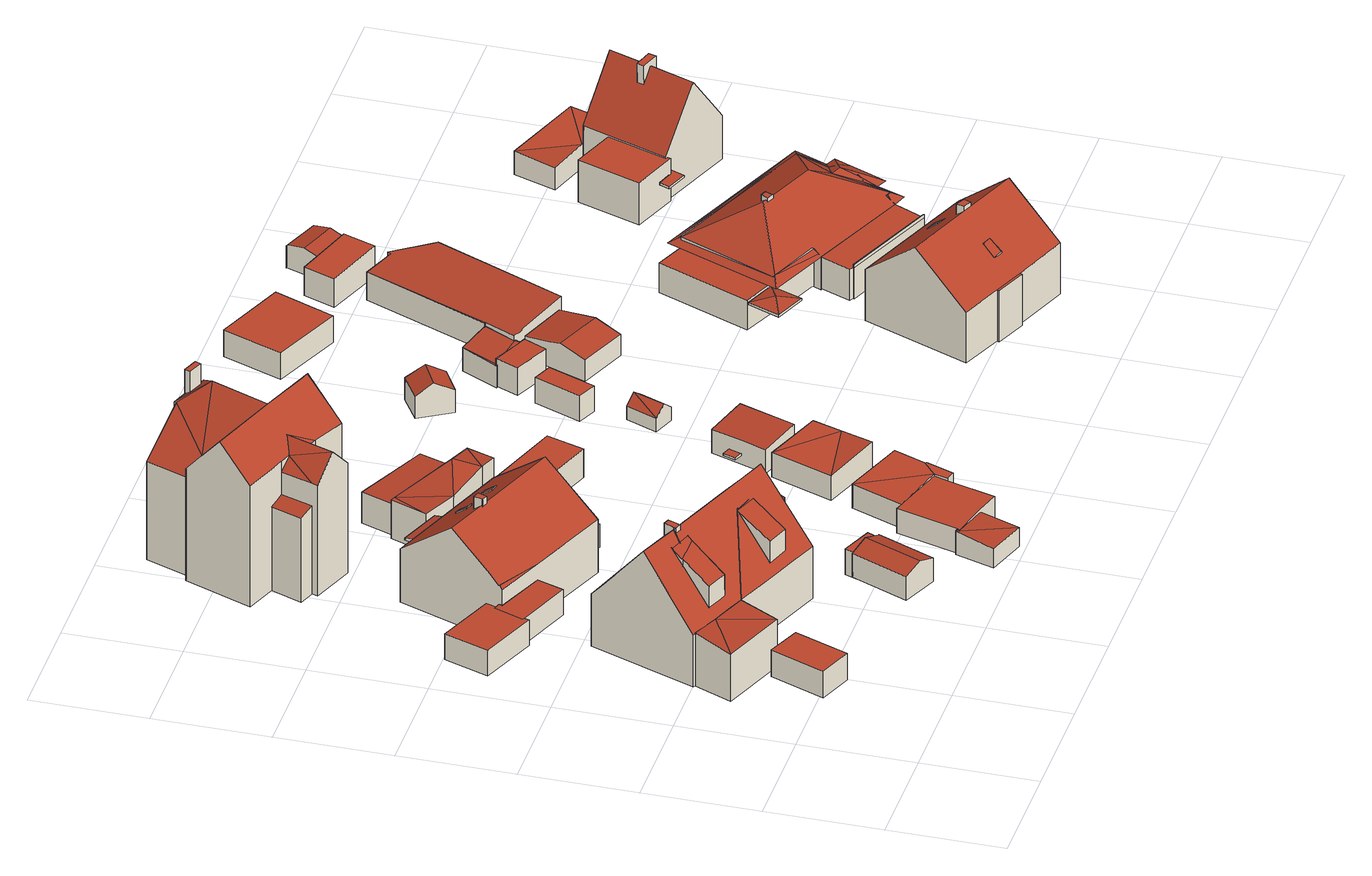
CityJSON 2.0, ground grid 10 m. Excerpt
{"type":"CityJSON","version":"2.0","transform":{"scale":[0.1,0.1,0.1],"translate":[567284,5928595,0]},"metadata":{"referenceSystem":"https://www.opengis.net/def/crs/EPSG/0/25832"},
"CityObjects":{
"building1":{"type":"Building","attributes":{"Grundfläche 2D":"15.923054","Grundhöhe NN":"1.083"},"geometry":[{"type":"Solid","lod":"3","boundaries":[[[[0,1,2,3]],[[4,5,3,2]],[[5,6,0,3]],[[6,7,1,0]],[[7,4,2,1]],[[7,6,5,4]]]],"semantics":{"surfaces":[{"type":"RoofSurface"},{"type":"WallSurface"},{"type":"GroundSurface"}],"values":[[0,1,1,1,1,2]]}}]},
"building2":{"type":"Building","attributes":{"Grundfläche 2D":"35.368967","Grundhöhe NN":"2.360"},"geometry":[{"type":"Solid","lod":"3","boundaries":[[[[8,9,10,11,12,13,14,15]],[[15,14,16,17,18,19,20,9,8]],[[10,9,21,22]],[[11,10,22,23]],[[12,11,23,24]],[[13,12,24,25]],[[14,13,25,26]],[[18,17,27,28]],[[29,20,19,18,28,30]],[[9,20,29,21]],[[14,26,31,16]],[[17,16,31,27]],[[21,29,30,28,27,31,26,25,24,23,22]]]],"semantics":{"surfaces":[{"type":"RoofSurface"},{"type":"WallSurface"},{"type":"GroundSurface"}],"values":[[0,0,1,1,1,1,1,1,1,1,1,1,2]]}}]},
"building3":{"type":"Building","attributes":{"Grundfläche 2D":"179.079858","Grundhöhe NN":"1.083"},"children":["building3-1","building3-2","building3-3","building3-4","building3-5","building3-6"],"geometry":[{"type":"Solid","lod":"3","boundaries":[[[[32,33,34]],[[35,36,33,32]],[[37,38,39,38,40]],[[41,35,32,34,33,42,43,44,45,46,47,48,37,49,50,51,52,53,54,55],[40,38,39,38,37],[56,57,56,58]],[[35,41,55]],[[36,35,55]],[[55,54,53,52,59,60]],[[33,36,60,43,42]],[[60,36,55]],[[47,61,37]],[[62,47,46,63]],[[62,61,47]],[[45,63,46]],[[63,45,64,65,62]],[[61,62,65,66]],[[37,61,66,67]],[[44,68,64,45]],[[51,50,49,37,48,47,46,47,37,67,69]],[[59,52,51,69,70]],[[60,59,70,71]],[[68,44,43,60,71]],[[64,68,71,70,69,67,66,65]]]],"semantics":{"surfaces":[{"type":"RoofSurface"},{"type":"WallSurface"},{"type":"GroundSurface"}],"values":[[0,0,0,0,0,0,0,0,0,0,0,0,1,1,1,1,1,1,1,1,1,2]]}}]},
"building3-1":{"type":"BuildingInstallation","parents":["building3"],"geometry":[{"type":"MultiSurface","lod":"3","boundaries":[[[72,73,74,75,76,77,78,41,79]],[[80,77,76,81,82,83]],[[77,80,84,78]],[[56,76,75,74,57]],[[56,58,76]],[[58,85,81,76]],[[85,34,86,84,80,83,82,81]]],"semantics":{"surfaces":[{"type":"RoofSurface"},{"type":"WallSurface"}],"values":[0,0,1,1,1,1,1]}}]},
"building3-2":{"type":"BuildingInstallation","parents":["building3"],"geometry":[{"type":"MultiSurface","lod":"3","boundaries":[[[87,88,89,90,91,92,93]],[[94,35,89,88]],[[35,55,90,89]],[[91,90,55,95]],[[95,96,92,91]],[[92,96,33,93]],[[93,33,32]],[[97,87,32]],[[87,93,32]],[[97,94,88,87]]],"semantics":{"surfaces":[{"type":"RoofSurface"},{"type":"WallSurface"}],"values":[0,1,1,1,1,1,1,1,1,1]}}]},
"building3-3":{"type":"BuildingInstallation","parents":["building3"],"geometry":[{"type":"MultiSurface","lod":"3","boundaries":[[[38,98,99,40]],[[98,38,100,101,102,39]],[[102,101,103]],[[104,100,38,40,38]],[[101,100,104,103]]],"semantics":{"surfaces":[{"type":"RoofSurface"},{"type":"WallSurface"}],"values":[0,0,1,1,1]}}]},
"building3-4":{"type":"BuildingInstallation","parents":["building3"],"geometry":[{"type":"MultiSurface","lod":"3","boundaries":[[[105,106,107,108,109,110]],[[111,108,107,106,112,108]],[[109,108,111,113]],[[114,105,110,109,113,115]],[[106,105,114,112]]],"semantics":{"surfaces":[{"type":"RoofSurface"},{"type":"WallSurface"}],"values":[0,1,1,1,1]}}]},
"building3-5":{"type":"BuildingInstallation","parents":["building3"],"geometry":[{"type":"MultiSurface","lod":"3","boundaries":[[[116,117,118,119]],[[120,118,117,121]],[[119,118,120,122]],[[123,116,119,122]],[[117,116,123,121]]],"semantics":{"surfaces":[{"type":"RoofSurface"},{"type":"WallSurface"}],"values":[0,1,1,1,1]}}]},
"building3-6":{"type":"BuildingInstallation","parents":["building3"],"geometry":[{"type":"MultiSurface","lod":"3","boundaries":[[[124,125,126,127]],[[126,125,128,129]],[[127,126,129,130]],[[124,127,130,131]],[[125,124,131,128]]],"semantics":{"surfaces":[{"type":"RoofSurface"},{"type":"WallSurface"}],"values":[0,1,1,1,1]}}]},
"building4":{"type":"Building","attributes":{"Grundfläche 2D":"125.904522","Grundhöhe NN":"1.306"},"children":["building4-1","building4-2","building4-3","building4-4"],"geometry":[{"type":"Solid","lod":"3","boundaries":[[[[132,133,134,135,136,137]],[[138,139,133,132,137,140,137,136,141,142]],[[143,138,142]],[[144,138,143]],[[134,133,139,145,146]],[[135,134,146,147]],[[148,149,144,143,142,141,136,135,147,150]],[[139,138,144,149,145]],[[148,150,147,146,145,149]]]],"semantics":{"surfaces":[{"type":"RoofSurface"},{"type":"WallSurface"},{"type":"GroundSurface"}],"values":[[0,0,0,0,1,1,1,1,2]]}}]},
"building4-1":{"type":"BuildingInstallation","parents":["building4"],"geometry":[{"type":"MultiSurface","lod":"3","boundaries":[[[151,152,153,154]],[[152,151,155,156]],[[154,153,157,158]],[[151,154,158,155]],[[153,152,156,157]]],"semantics":{"surfaces":[{"type":"RoofSurface"},{"type":"WallSurface"}],"values":[0,1,1,1,1]}}]},
"building4-2":{"type":"BuildingInstallation","parents":["building4"],"geometry":[{"type":"MultiSurface","lod":"3","boundaries":[[[159,160,161]],[[162,163,164,160,159]],[[161,160,165,166]],[[166,167,159,161]],[[167,168,162,159]],[[163,162,168,164]],[[164,169,164,163]],[[160,164,169,165]]],"semantics":{"surfaces":[{"type":"RoofSurface"},{"type":"WallSurface"}],"values":[0,0,1,1,1,1,1,1]}}]},
"building4-3":{"type":"BuildingInstallation","parents":["building4"],"geometry":[{"type":"MultiSurface","lod":"3","boundaries":[[[170,171,172,173,174,175,176]],[[177,132,178,174,173,172]],[[175,174,178,179]],[[176,175,179,137]],[[137,180,170,176]],[[180,140,177,172,171,170]]],"semantics":{"surfaces":[{"type":"RoofSurface"},{"type":"WallSurface"}],"values":[0,1,1,1,1,1]}}]},
"building4-4":{"type":"BuildingInstallation","parents":["building4"],"geometry":[{"type":"MultiSurface","lod":"3","boundaries":[[[181,182,183,184]],[[185,186,184,183]],[[186,187,181,184]],[[187,188,182,181]],[[188,185,183,182]],[[188,187,186,185]]],"semantics":{"surfaces":[{"type":"RoofSurface"},{"type":"WallSurface"},{"type":"OuterCeilingSurface"}],"values":[0,1,1,1,1,2]}}]},
"building5":{"type":"Building","attributes":{"Grundfläche 2D":"18.640762","Grundhöhe NN":"0.905"},"geometry":[{"type":"Solid","lod":"3","boundaries":[[[[189,190,191,192]],[[190,193,194,195,191]],[[193,190,189,196,197]],[[194,193,197,198]],[[199,192,191,195,194,198,200]],[[189,192,199,196]],[[198,197,196,199,200]]]],"semantics":{"surfaces":[{"type":"RoofSurface"},{"type":"WallSurface"},{"type":"GroundSurface"}],"values":[[0,0,1,1,1,1,2]]}}]},
"building6":{"type":"Building","attributes":{"Grundfläche 2D":"2.994261","Grundhöhe NN":"0.524"},"geometry":[{"type":"Solid","lod":"3","boundaries":[[[[201,202,203,204]],[[202,201,205,206]],[[203,202,206,207]],[[204,203,207,208]],[[201,204,208,205]],[[206,205,208,207]]]],"semantics":{"surfaces":[{"type":"RoofSurface"},{"type":"WallSurface"},{"type":"GroundSurface"}],"values":[[0,1,1,1,1,2]]}}]},
"building7":{"type":"Building","attributes":{"Grundfläche 2D":"143.563502","Grundhöhe NN":"1.480"},"children":["building7-1"],"geometry":[{"type":"Solid","lod":"3","boundaries":[[[[209,210,211,212]],[[212,213,209]],[[214,215,211]],[[211,216,212]],[[211,215,216]],[[217,218,219,220,221,222,212,216,223,224]],[[225,226,227]],[[228,218,229,226,225,230,231,232]],[[233,234,235,228,232]],[[236,228,235]],[[237,238,239,236]],[[236,239,228]],[[228,239,218]],[[215,223,216]],[[214,240,215]],[[217,229,218]],[[217,241,229]],[[219,242,243]],[[218,239,219]],[[239,242,219]],[[244,245,246,247]],[[212,222,213]],[[240,223,215]],[[229,241,226]],[[238,242,239]],[[244,247,213,222,221,220,248,249]],[[250,210,209,213,247,246,251]],[[214,211,210,250,252]],[[240,214,252,253]],[[223,240,253,254,224]],[[255,226,241,217,224,254,256]],[[227,226,255,257]],[[230,225,227,257,258]],[[231,230,258,259]],[[232,231,259,260]],[[235,234,233,232,260,261]],[[236,235,261,262]],[[237,236,262,263]],[[238,237,263,264]],[[242,238,264,265,243]],[[248,220,219,243,265]],[[245,244,249,266]],[[246,245,266,251]],[[257,255,256,254,253,252,250,251,266,249,248,265,264,263,262,261,260,259,258]]]],"semantics":{"surfaces":[{"type":"RoofSurface"},{"type":"WallSurface"},{"type":"GroundSurface"}],"values":[[0,0,0,0,0,0,0,0,0,0,0,0,0,0,0,0,0,0,0,0,0,1,1,1,1,1,1,1,1,1,1,1,1,1,1,1,1,1,1,1,1,1,1,2]]}}]},
"building7-1":{"type":"BuildingInstallation","parents":["building7"],"geometry":[{"type":"MultiSurface","lod":"3","boundaries":[[[267,268,269,270]],[[234,268,267,233]],[[234,271,269,268]],[[271,272,270,269]],[[272,233,267,270]]],"semantics":{"surfaces":[{"type":"RoofSurface"},{"type":"WallSurface"}],"values":[0,1,1,1,1]}}]},
"building8":{"type":"Building","attributes":{"Grundfläche 2D":"3.235900","Grundhöhe NN":"0.910"},"geometry":[{"type":"Solid","lod":"3","boundaries":[[[[273,274,275,276]],[[277,278,276,275]],[[278,279,273,276]],[[279,280,274,273]],[[280,277,275,274]],[[280,279,278,277]]]],"semantics":{"surfaces":[{"type":"RoofSurface"},{"type":"WallSurface"},{"type":"GroundSurface"}],"values":[[0,1,1,1,1,2]]}}]},
"building9":{"type":"Building","attributes":{"Grundfläche 2D":"71.257282","Grundhöhe NN":"0.898"},"geometry":[{"type":"Solid","lod":"3","boundaries":[[[[281,282,283]],[[284,283,285]],[[286,281,283,284]],[[287,288,289]],[[290,291,292,289,293]],[[294,287,289,292]],[[295,296,288,297,298,299,300,301]],[[284,285,302,303]],[[286,284,303,304]],[[281,286,304,305]],[[282,281,305,306]],[[296,289,288]],[[289,296,295,293]],[[293,295,307,308,290]],[[291,290,308,309]],[[292,291,309,310]],[[294,292,310,311]],[[287,294,311,312]],[[288,287,312,313]],[[283,299,298,297,314,302,285]],[[315,301,300,299,283,282,306]],[[301,315,307,295]],[[288,313,314,297]],[[313,312,311,310,309,308,307,315,306,305,304,303,302,314]]]],"semantics":{"surfaces":[{"type":"RoofSurface"},{"type":"WallSurface"},{"type":"GroundSurface"}],"values":[[0,0,0,0,0,0,0,1,1,1,1,1,1,1,1,1,1,1,1,1,1,1,1,2]]}}]},
"building10":{"type":"Building","attributes":{"Grundfläche 2D":"9.848869","Grundhöhe NN":"0.898"},"geometry":[{"type":"Solid","lod":"3","boundaries":[[[[316,317,318,319]],[[320,316,319,321]],[[321,319,318,322,323]],[[320,321,323,324]],[[317,316,320,324,325]],[[318,317,325,322]],[[323,322,325,324]]]],"semantics":{"surfaces":[{"type":"RoofSurface"},{"type":"WallSurface"},{"type":"GroundSurface"}],"values":[[0,0,1,1,1,1,2]]}}]},
"building11":{"type":"Building","attributes":{"Grundfläche 2D":"54.852025","Grundhöhe NN":"1.066"},"geometry":[{"type":"Solid","lod":"3","boundaries":[[[[326,327,328]],[[329,327,326]],[[330,328,331]],[[326,328,330]],[[332,331,333]],[[330,331,332]],[[334,335,336,337]],[[328,327,338,339]],[[331,328,339,340]],[[333,331,340,341]],[[332,333,341,342]],[[336,343,344,329,326,330,332,342,345,337]],[[327,329,344,338]],[[334,337,345,346]],[[335,334,346,347]],[[336,335,347,343]],[[344,343,347,346,345,342,341,340,339,338]]]],"semantics":{"surfaces":[{"type":"RoofSurface"},{"type":"WallSurface"},{"type":"GroundSurface"}],"values":[[0,0,0,0,0,0,0,1,1,1,1,1,1,1,1,1,2]]}}]},
"building12":{"type":"Building","attributes":{"Grundfläche 2D":"28.863813","Grundhöhe NN":"1.066"},"geometry":[{"type":"Solid","lod":"3","boundaries":[[[[348,349,350,351]],[[352,353,351,350]],[[353,354,348,351]],[[354,355,349,348]],[[355,352,350,349]],[[355,354,353,352]]]],"semantics":{"surfaces":[{"type":"RoofSurface"},{"type":"WallSurface"},{"type":"GroundSurface"}],"values":[[0,1,1,1,1,2]]}}]},
"building13":{"type":"Building","attributes":{"Grundfläche 2D":"32.724029","Grundhöhe NN":"0.904"},"children":["building13-1"],"geometry":[{"type":"Solid","lod":"3","boundaries":[[[[356,357,358]],[[359,360,356]],[[360,357,356]],[[359,356,358,361,362]],[[360,359,362,363]],[[357,360,363,364]],[[358,357,364,361]],[[361,364,363,362]]]],"semantics":{"surfaces":[{"type":"RoofSurface"},{"type":"WallSurface"},{"type":"GroundSurface"}],"values":[[0,0,0,1,1,1,1,2]]}}]},
"building13-1":{"type":"BuildingInstallation","parents":["building13"],"geometry":[{"type":"MultiSurface","lod":"3","boundaries":[[[365,366,367,368]],[[369,370,368,367]],[[370,371,365,368]],[[371,372,366,365]],[[372,369,367,366]],[[372,371,370,369]]],"semantics":{"surfaces":[{"type":"RoofSurface"},{"type":"WallSurface"},{"type":"OuterCeilingSurface"}],"values":[0,1,1,1,1,2]}}]},
"building14":{"type":"Building","attributes":{"Grundfläche 2D":"20.079656","Grundhöhe NN":"0.904"},"children":["building14-1"],"geometry":[{"type":"Solid","lod":"3","boundaries":[[[[373,374,375,376,377]],[[374,373,378,379]],[[375,374,379,380]],[[377,376,375,380,381]],[[373,377,381,378]],[[380,379,378,381]]]],"semantics":{"surfaces":[{"type":"RoofSurface"},{"type":"WallSurface"},{"type":"GroundSurface"}],"values":[[0,1,1,1,1,2]]}}]},
"building14-1":{"type":"BuildingInstallation","parents":["building14"],"geometry":[{"type":"MultiSurface","lod":"3","boundaries":[[[382,383,384,385]],[[386,387,385,384]],[[387,388,382,385]],[[388,389,383,382]],[[389,386,384,383]],[[389,388,387,386]]],"semantics":{"surfaces":[{"type":"RoofSurface"},{"type":"WallSurface"},{"type":"OuterCeilingSurface"}],"values":[0,1,1,1,1,2]}}]},
"building15":{"type":"Building","attributes":{"Grundfläche 2D":"5.941290","Grundhöhe NN":"0.899"},"geometry":[{"type":"Solid","lod":"3","boundaries":[[[[390,391,392]],[[390,392,393]],[[394,393,395]],[[390,393,394]],[[392,391,396,397]],[[395,393,392,397,398]],[[394,395,398,399]],[[396,391,390,394,399]],[[398,397,396,399]]]],"semantics":{"surfaces":[{"type":"RoofSurface"},{"type":"WallSurface"},{"type":"GroundSurface"}],"values":[[0,0,0,0,1,1,1,1,2]]}}]},
"building16":{"type":"Building","attributes":{"Grundfläche 2D":"9.268662","Grundhöhe NN":"0.932"},"geometry":[{"type":"Solid","lod":"3","boundaries":[[[[400,401,402,403]],[[404,401,400,405]],[[403,402,406,407]],[[405,400,403,407,408]],[[404,405,408,409]],[[406,402,401,404,409]],[[407,406,409,408]]]],"semantics":{"surfaces":[{"type":"RoofSurface"},{"type":"WallSurface"},{"type":"GroundSurface"}],"values":[[0,0,1,1,1,1,2]]}}]},
"building17":{"type":"Building","attributes":{"Grundfläche 2D":"8.096642","Grundhöhe NN":"0.378"},"geometry":[{"type":"Solid","lod":"3","boundaries":[[[[410,411,412,413]],[[414,415,413,412]],[[415,416,410,413]],[[416,417,411,410]],[[417,414,412,411]],[[417,416,415,414]]]],"semantics":{"surfaces":[{"type":"RoofSurface"},{"type":"WallSurface"},{"type":"GroundSurface"}],"values":[[0,1,1,1,1,2]]}}]},
"building18":{"type":"Building","attributes":{"Grundfläche 2D":"7.445415","Grundhöhe NN":"0.436"},"geometry":[{"type":"Solid","lod":"3","boundaries":[[[[418,419,420,421,422,423,424]],[[419,425,426,427,428,422,421,420]],[[428,429,430,424,423,422]],[[430,431,418,424]],[[431,425,419,418]],[[429,428,427,426,425,431,430]]]],"semantics":{"surfaces":[{"type":"RoofSurface"},{"type":"WallSurface"},{"type":"GroundSurface"}],"values":[[0,1,1,1,1,2]]}}]},
"building19":{"type":"Building","attributes":{"Grundfläche 2D":"10.141700","Grundhöhe NN":"0.377"},"geometry":[{"type":"Solid","lod":"3","boundaries":[[[[432,433,434,435]],[[436,437,434,433]],[[436,433,420]],[[436,420,438]],[[439,440,435,434]],[[440,429,432,435]],[[428,426,420,433]],[[429,428,433,432]],[[426,441,438,420]],[[441,442,436,438]],[[442,443,437,436]],[[443,439,434,437]],[[443,442,441,426,428,429,440,439]]]],"semantics":{"surfaces":[{"type":"RoofSurface"},{"type":"WallSurface"},{"type":"GroundSurface"}],"values":[[0,0,0,0,1,1,1,1,1,1,1,1,2]]}}]},
"building20":{"type":"Building","attributes":{"Grundfläche 2D":"27.089939","Grundhöhe NN":"0.911"},"geometry":[{"type":"Solid","lod":"3","boundaries":[[[[444,445,446,447,448,449]],[[447,450,451,448]],[[452,450,447,446,445,444,453,454]],[[451,450,452,455]],[[449,448,451,455,456]],[[444,449,456,453]],[[452,454,453,456,455]]]],"semantics":{"surfaces":[{"type":"RoofSurface"},{"type":"WallSurface"},{"type":"GroundSurface"}],"values":[[0,0,1,1,1,1,2]]}}]},
"building21":{"type":"Building","attributes":{"Grundfläche 2D":"38.158578","Grundhöhe NN":"0.946"},"geometry":[{"type":"Solid","lod":"3","boundaries":[[[[457,458,459,460]],[[461,462,460,459]],[[462,463,457,460]],[[463,464,458,457]],[[464,461,459,458]],[[464,463,462,461]]]],"semantics":{"surfaces":[{"type":"RoofSurface"},{"type":"WallSurface"},{"type":"GroundSurface"}],"values":[[0,1,1,1,1,2]]}}]},
"building22":{"type":"Building","attributes":{"Grundfläche 2D":"88.169822","Grundhöhe NN":"0.921"},"geometry":[{"type":"Solid","lod":"3","boundaries":[[[[465,466,467,468,469,470,471,472,473,474]],[[475,473,472]],[[476,477,478,479,480,468,467,466,465,474]],[[480,481,469,468]],[[481,482,470,469]],[[482,483,471,470]],[[483,484,472,471]],[[484,485,475,472]],[[485,486,473,475]],[[486,476,474,473]],[[478,477,476,486,485,484,483,482,481,480,479]]]],"semantics":{"surfaces":[{"type":"RoofSurface"},{"type":"WallSurface"},{"type":"GroundSurface"}],"values":[[0,0,1,1,1,1,1,1,1,1,2]]}}]},
"building23":{"type":"Building","attributes":{"Grundfläche 2D":"124.730703","Grundhöhe NN":"1.101"},"children":["building23-1","building23-2","building23-3"],"geometry":[{"type":"Solid","lod":"3","boundaries":[[[[487,488,489,490]],[[491,487,490,492,493,494]],[[493,495,496,494]],[[491,494,496,497,498]],[[487,491,498,499]],[[488,487,499,500]],[[489,488,500,501]],[[490,489,501,502]],[[492,490,502,503]],[[495,493,492,503,504]],[[496,495,504,497]],[[504,503,502,501,500,499,498,497]]]],"semantics":{"surfaces":[{"type":"RoofSurface"},{"type":"WallSurface"},{"type":"GroundSurface"}],"values":[[0,0,0,1,1,1,1,1,1,1,1,2]]}}]},
"building23-1":{"type":"BuildingInstallation","parents":["building23"],"geometry":[{"type":"MultiSurface","lod":"3","boundaries":[[[505,506,507,508]],[[506,505,509,510]],[[508,507,511,512]],[[505,508,512,509]],[[507,506,510,511]]],"semantics":{"surfaces":[{"type":"RoofSurface"},{"type":"WallSurface"}],"values":[0,1,1,1,1]}}]},
"building23-2":{"type":"BuildingInstallation","parents":["building23"],"geometry":[{"type":"MultiSurface","lod":"3","boundaries":[[[513,514,515,516]],[[516,515,517,518]],[[518,519,513,516]],[[519,520,514,513]],[[514,520,517,515]]],"semantics":{"surfaces":[{"type":"RoofSurface"},{"type":"WallSurface"}],"values":[0,1,1,1,1]}}]},
"building23-3":{"type":"BuildingInstallation","parents":["building23"],"geometry":[{"type":"MultiSurface","lod":"3","boundaries":[[[521,522,523,524]],[[524,523,525,526]],[[521,524,526,527]],[[522,521,527,528]],[[523,522,528,525]]],"semantics":{"surfaces":[{"type":"RoofSurface"},{"type":"WallSurface"}],"values":[0,1,1,1,1]}}]},
"building24":{"type":"Building","attributes":{"Grundfläche 2D":"15.824572","Grundhöhe NN":"0.596"},"geometry":[{"type":"Solid","lod":"3","boundaries":[[[[529,530,531,532,533]],[[529,533,534,535]],[[530,529,535,536]],[[531,530,536,537]],[[533,532,531,537,534]],[[536,535,534,537]]]],"semantics":{"surfaces":[{"type":"RoofSurface"},{"type":"WallSurface"},{"type":"GroundSurface"}],"values":[[0,1,1,1,1,2]]}}]},
"building25":{"type":"Building","attributes":{"Grundfläche 2D":"27.979871","Grundhöhe NN":"1.248"},"children":["building25-1"],"geometry":[{"type":"Solid","lod":"3","boundaries":[[[[538,539,540,541,542]],[[540,539,543]],[[540,543,544]],[[545,546,542,541]],[[546,547,538,542]],[[547,548,539,538]],[[548,549,543,539]],[[549,550,544,543]],[[544,550,551,545,541,540]],[[549,548,547,546,545,551,550]]]],"semantics":{"surfaces":[{"type":"RoofSurface"},{"type":"WallSurface"},{"type":"GroundSurface"}],"values":[[0,0,0,1,1,1,1,1,1,2]]}}]},
"building25-1":{"type":"BuildingInstallation","parents":["building25"],"geometry":[{"type":"MultiSurface","lod":"3","boundaries":[[[552,553,554,555]],[[555,554,539,543]],[[552,555,543,544]],[[553,552,544,540]],[[554,553,540,539]]],"semantics":{"surfaces":[{"type":"RoofSurface"},{"type":"WallSurface"}],"values":[0,1,1,1,1]}}]},
"building26":{"type":"Building","attributes":{"Grundfläche 2D":"173.707656","Grundhöhe NN":"1.110"},"children":["building26-1","building26-2"],"geometry":[{"type":"MultiSurface","lod":"3","boundaries":[[[556,557,558,559,560]],[[560,561,562]],[[559,558,563,564,565,561,560]],[[557,556,542,541,566,567,565,564,563,558]],[[568,569,566,570,571]],[[565,567,566,569,568]],[[572,573,570,574,575]],[[573,572,568,571,570]],[[572,575,574,576,577]],[[568,572,577,576,578,579]],[[562,561,578]],[[578,561,568,579]],[[568,561,565]],[[580,581,582,583]],[[541,542,584,585]],[[586,541,585,587]],[[567,586,587,588]],[[589,590,591,561,592,579,593,577,575,573,571,569,567,588,594]],[[559,595,591,590,596]],[[582,581,597,598,599,600,601,602,603,559,596,604]],[[605,606,557,603,602,601,600,607,608]],[[542,605,608,584]],[[580,583,609,610]],[[597,581,580,610,599,598]],[[609,583,582,604]],[[604,596,590,589,594,588,587,585,584,608,607,600,599,610,609]],[[556,560,559,603,557]],[[560,562,595,559]],[[606,605,542,556,557]],[[566,541,586,567]],[[566,569,571,570]],[[567,569,566]],[[570,573,575,574]],[[571,573,570]],[[574,575,577,576]],[[578,576,577,593,579]],[[592,578,579]],[[561,578,592]],[[561,591,562]],[[591,595,562]]],"semantics":{"surfaces":[{"type":"RoofSurface"},{"type":"WallSurface"},{"type":"GroundSurface"}],"values":[0,0,0,0,0,0,0,0,0,0,0,0,0,0,1,1,1,1,1,1,1,1,1,1,1,2,0,0,0,0,0,0,0,0,0,0,0,0,0,0]}}]},
"building26-1":{"type":"BuildingInstallation","parents":["building26"],"geometry":[{"type":"MultiSurface","lod":"3","boundaries":[[[611,612,613,614,615,616]],[[617,563,618,614,613,612]],[[615,614,618,619]],[[615,619,564,616]],[[564,620,611,616]],[[612,611,620,617]]],"semantics":{"surfaces":[{"type":"RoofSurface"},{"type":"WallSurface"}],"values":[0,1,1,1,1,1]}}]},
"building26-2":{"type":"BuildingInstallation","parents":["building26"],"geometry":[{"type":"MultiSurface","lod":"3","boundaries":[[[621,622,623]],[[621,597,622]],[[621,623,624]],[[597,621,624,602]],[[625,626,623,622]],[[626,627,624,623]],[[627,601,602,624]],[[601,598,597,602]],[[598,625,622,597]],[[598,601,627,626,625]]],"semantics":{"surfaces":[{"type":"RoofSurface"},{"type":"WallSurface"},{"type":"OuterCeilingSurface"}],"values":[0,0,0,0,1,1,1,1,1,2]}}]},
"building27":{"type":"Building","attributes":{"Grundfläche 2D":"11.083498","Grundhöhe NN":"0.944"},"geometry":[{"type":"Solid","lod":"3","boundaries":[[[[628,629,630,631,632]],[[633,634,628,632,635]],[[636,635,632,631,630,637,638]],[[639,634,633,635,636,640]],[[629,628,634,639,641]],[[630,629,641,637]],[[640,636,638,637,641,639]]]],"semantics":{"surfaces":[{"type":"RoofSurface"},{"type":"WallSurface"},{"type":"GroundSurface"}],"values":[[0,0,1,1,1,1,2]]}}]},
"building28":{"type":"Building","attributes":{"Grundfläche 2D":"84.689683","Grundhöhe NN":"1.265"},"children":["building28-1","building28-2"],"geometry":[{"type":"Solid","lod":"3","boundaries":[[[[642,643,644,645,646,647]],[[647,646,648,649,643,642]],[[650,651,652,653,654,655]],[[653,652,656,657]],[[654,653,657,658]],[[659,655,654,658,660,661]],[[662,650,655,659,661,660,663,664]],[[651,645,644,665,656,652]],[[662,664,663,666,648,646,645,651,650]],[[649,648,666,667]],[[665,644,643,649,667]],[[663,660,658,657,656,665,667,666]]]],"semantics":{"surfaces":[{"type":"RoofSurface"},{"type":"WallSurface"},{"type":"GroundSurface"}],"values":[[0,0,0,1,1,1,1,1,1,1,1,2]]}}]},
"building28-1":{"type":"BuildingInstallation","parents":["building28"],"geometry":[{"type":"MultiSurface","lod":"3","boundaries":[[[668,669,670,671]],[[672,673,669,668]],[[647,674,670,669,673]],[[674,675,671,670]],[[672,668,671,675,642]]],"semantics":{"surfaces":[{"type":"RoofSurface"},{"type":"WallSurface"}],"values":[0,1,1,1,1]}}]},
"building28-2":{"type":"BuildingInstallation","parents":["building28"],"geometry":[{"type":"MultiSurface","lod":"3","boundaries":[[[676,677,678,662,659,679]],[[680,664,662,678]],[[661,681,679,659]],[[664,661,659,662]],[[681,682,676,679]],[[682,683,677,676]],[[683,680,678,677]],[[664,680,683,682,681,661]]],"semantics":{"surfaces":[{"type":"RoofSurface"},{"type":"WallSurface"},{"type":"OuterCeilingSurface"}],"values":[0,1,1,1,1,1,1,2]}}]},
"building29":{"type":"Building","attributes":{"Grundfläche 2D":"29.030205","Grundhöhe NN":"1.336"},"geometry":[{"type":"Solid","lod":"3","boundaries":[[[[684,685,686]],[[687,685,684]],[[684,686,688]],[[686,685,689,690]],[[688,686,690,691]],[[687,684,688,691,692]],[[685,687,692,689]],[[690,689,692,691]]]],"semantics":{"surfaces":[{"type":"RoofSurface"},{"type":"WallSurface"},{"type":"GroundSurface"}],"values":[[0,0,0,1,1,1,1,2]]}}]}
},
"vertices":[
[60,94,36],[90,83,36],[108,130,36],[79,142,36],[108,130,11],[79,142,11],[60,94,11],[90,83,11],
[61,363,48],[63,362,48],[66,371,48],[15,391,48],[1,352,48],[52,332,48],[53,336,48],[51,337,48],[101,318,48],[109,341,48],[66,358,48],[67,360,48],[67,361,48],[63,362,24],[66,371,24],[15,391,24],[1,352,24],[52,332,24],[53,336,24],[109,341,24],[66,358,24],[67,361,24],[67,360,24],[101,318,24],
[103,228,118],[103,228,119],[78,192,68],[108,226,118],[108,226,119],[106,174,60],[163,193,105],[179,188,106],[164,193,106],[108,220,111],[92,233,119],[66,243,119],[48,197,60],[50,196,60],[64,191,60],[75,186,60],[94,179,60],[150,157,60],[169,150,60],[195,140,60],[212,187,119],[187,196,119],[168,204,119],[109,226,119],[86,216,98],[86,217,98],[86,216,97],[230,234,60],[83,290,60],[94,141,55],[36,163,55],[50,196,61],[50,196,11],[36,163,11],[94,141,11],[106,174,11],[48,197,11],[195,140,11],[230,234,11],[83,290,11],
[104,221,111],[99,223,111],[90,227,111],[86,217,104],[86,216,104],[108,215,108],[110,219,111],[107,220,111],[97,185,88],[77,192,88],[78,192,88],[96,185,88],[97,185,68],[77,192,68],[96,185,68],
[103,226,121],[108,224,121],[108,226,121],[109,226,121],[112,235,121],[107,237,121],[103,228,121],[108,224,116],[112,235,108],[107,237,108],[103,226,116],
[166,193,106],[165,193,106],[152,163,88],[172,156,88],[183,186,106],[172,156,68],[152,163,68],
[143,244,86],[150,242,85],[153,251,75],[153,251,74],[146,253,75],[143,245,86],[153,251,73],[150,242,84],[146,253,74],[143,244,85],[143,245,85],
[166,236,86],[172,234,85],[175,243,74],[169,245,75],[175,243,73],[172,234,84],[169,245,74],[166,236,85],
[112,257,85],[120,254,85],[124,262,75],[115,265,75],[120,254,84],[124,262,74],[115,265,74],[112,257,84],
[126,388,102],[201,360,102],[219,407,63],[101,451,63],[84,404,102],[121,390,102],[109,341,63],[183,312,63],[121,389,101],[71,369,73],[67,361,66],[67,360,66],[66,358,63],[183,312,13],[219,407,13],[101,451,13],[67,360,13],[66,358,13],[67,361,13],
[169,404,80],[165,394,88],[172,392,88],[175,402,80],[169,404,79],[165,394,87],[172,392,87],[175,402,79],
[138,416,80],[145,414,79],[139,416,80],[135,406,88],[142,404,88],[142,404,87],[145,414,78],[139,416,79],[138,416,79],[135,406,87],[142,404,86],
[120,389,108],[121,389,108],[126,387,108],[126,388,108],[129,395,108],[123,397,108],[121,390,108],[126,387,101],[129,395,96],[123,397,96],[120,389,101],
[126,454,57],[122,443,60],[159,429,60],[163,440,57],[159,429,55],[163,440,55],[126,454,55],[122,443,55],
[215,69,31],[231,62,37],[252,113,37],[236,119,31],[247,56,31],[268,106,31],[267,106,31],[215,69,9],[247,56,9],[268,106,9],[236,119,9],[267,106,9],
[267,106,29],[271,116,29],[244,127,29],[240,117,29],[267,106,5],[271,116,5],[244,127,5],[240,117,5],
[91,520,119],[89,515,119],[108,508,140],[110,544,129],[100,548,119],[127,501,119],[132,534,127],[124,550,139],[183,549,159],[133,568,159],[71,590,159],[60,562,129],[87,552,129],[100,548,129],[139,531,127],[171,518,125],[207,608,107],[194,580,109],[196,579,107],[153,619,159],[184,583,119],[211,618,107],[178,631,141],[179,633,141],[169,637,141],[156,642,141],[142,647,141],[142,645,141],[104,659,107],[89,619,107],[104,614,120],[139,531,119],[194,580,119],[89,619,120],[83,621,120],[87,552,94],[77,525,94],[91,520,98],[100,548,98],[60,562,15],[87,552,15],[89,515,15],[91,520,15],[127,501,15],[139,531,15],[171,518,15],[194,580,15],[183,549,15],[196,579,15],[211,618,15],[178,631,15],[179,633,15],[142,647,15],[142,645,15],[104,659,15],[89,619,15],[83,621,15],[77,525,15],
[169,637,164],[156,642,164],[154,637,164],[167,632,164],[154,637,145],[167,632,145],
[219,349,29],[212,327,29],[224,322,31],[232,345,31],[224,322,9],[232,345,9],[219,349,9],[212,327,9],
[313,4,27],[322,38,30],[290,46,31],[289,49,31],[291,49,31],[278,15,27],[331,145,32],[313,100,32],[359,86,34],[364,72,34],[373,96,34],[372,97,34],[355,74,34],[383,125,34],[355,74,32],[359,86,32],[306,102,32],[291,49,32],[290,46,32],[322,38,32],[343,32,32],[291,49,9],[289,49,9],[278,15,9],[313,4,9],[322,38,9],[355,74,9],[364,72,9],[373,96,9],[372,97,9],[383,125,9],[331,145,9],[313,100,9],[306,102,9],[343,32,9],
[286,220,32],[279,202,28],[304,193,28],[310,211,32],[292,237,28],[317,228,28],[304,193,9],[317,228,9],[292,237,9],[279,202,9],
[194,481,47],[178,451,47],[213,438,44],[190,483,47],[266,454,43],[261,428,43],[285,447,42],[277,423,42],[276,483,36],[205,511,40],[194,481,40],[266,454,36],[178,451,11],[213,438,11],[261,428,11],[277,423,11],[285,447,11],[194,481,11],[190,483,11],[266,454,11],[276,483,11],[205,511,11],
[247,420,37],[235,388,38],[314,360,38],[326,393,37],[314,360,11],[326,393,11],[247,420,11],[235,388,11],
[400,173,33],[337,164,32],[390,145,34],[410,199,32],[357,218,32],[390,145,9],[410,199,9],[357,218,9],[337,164,9],
[412,197,30],[409,198,30],[400,173,30],[402,172,30],[400,173,28],[402,172,28],[412,197,28],[409,198,28],
[398,211,34],[415,260,34],[378,273,31],[369,246,31],[361,224,31],[398,211,9],[415,260,9],[378,273,9],[361,224,9],
[365,260,19],[361,249,19],[369,246,19],[373,257,19],[369,246,17],[373,257,17],[365,260,17],[361,249,17],
[405,319,30],[414,316,22],[425,343,22],[415,347,30],[395,323,22],[406,350,22],[414,316,9],[425,343,9],[406,350,9],[395,323,9],
[395,511,40],[371,498,40],[380,483,30],[404,497,30],[363,511,30],[387,526,30],[380,483,9],[404,497,9],[387,526,9],[363,511,9],
[418,380,28],[434,421,28],[417,428,28],[401,387,28],[417,428,4],[401,387,4],[418,380,4],[434,421,4],
[456,430,30],[465,450,30],[460,452,30],[458,452,30],[432,464,30],[432,463,30],[424,444,30],[465,450,4],[460,452,4],[458,452,4],[432,464,4],[432,463,4],[424,444,4],[456,430,4],
[432,463,24],[432,464,25],[446,495,26],[430,463,24],[460,457,30],[472,484,32],[462,456,30],[446,495,4],[430,463,4],[462,456,4],[460,457,4],[472,484,4],
[471,451,29],[470,448,29],[462,428,33],[459,419,35],[502,402,35],[514,435,29],[450,396,29],[493,379,29],[450,396,9],[471,451,9],[470,448,9],[493,379,9],[514,435,9],
[389,628,34],[451,602,34],[472,655,34],[409,680,34],[472,655,9],[409,680,9],[389,628,9],[451,602,9],
[462,456,35],[466,454,35],[472,452,36],[517,434,40],[566,548,40],[546,584,37],[544,581,37],[517,593,35],[472,484,35],[460,457,35],[471,484,35],[460,457,9],[462,456,9],[466,454,9],[472,452,9],[517,434,9],[566,548,9],[546,584,9],[544,581,9],[517,593,9],[471,484,9],[472,484,9],
[589,98,59],[588,96,59],[616,85,59],[617,87,59],[552,113,59],[667,68,59],[686,115,100],[571,160,100],[704,161,59],[590,206,59],[590,206,11],[552,113,11],[589,98,11],[588,96,11],[616,85,11],[617,87,11],[667,68,11],[704,161,11],
[639,169,73],[636,160,81],[645,156,81],[649,165,73],[639,169,72],[636,160,80],[645,156,80],[649,165,72],
[613,107,73],[621,103,74],[625,114,82],[617,117,82],[625,114,81],[617,117,81],[613,107,72],[621,103,73],
[641,134,103],[643,140,103],[635,144,103],[633,137,103],[635,144,93],[633,137,98],[641,134,98],[643,140,93],
[504,616,33],[555,597,35],[565,625,35],[533,636,34],[514,643,33],[514,643,6],[504,616,6],[555,597,6],[565,625,6],
[613,225,41],[616,223,41],[700,189,41],[711,215,42],[623,251,42],[616,222,41],[700,188,41],[711,215,12],[623,251,12],[613,225,12],[616,223,12],[616,222,12],[700,188,12],[700,189,12],
[700,188,44],[700,189,44],[616,223,44],[616,222,44],
[569,273,42],[580,277,47],[640,303,74],[614,363,47],[610,373,42],[753,307,47],[764,311,42],[643,302,74],[648,299,74],[693,281,74],[723,211,42],[719,221,47],[717,268,58],[721,228,47],[732,235,42],[728,245,47],[727,264,58],[730,249,50],[741,231,42],[732,254,53],[761,278,42],[737,268,53],[752,282,42],[741,278,47],[552,292,39],[580,280,39],[614,361,39],[585,373,39],[623,251,11],[711,215,11],[714,223,47],[714,223,11],[719,221,11],[739,273,11],[753,307,11],[753,307,46],[743,282,47],[739,273,50],[737,268,11],[616,363,47],[614,363,11],[580,280,37],[580,280,35],[580,280,11],[579,278,11],[579,278,35],[579,278,37],[579,278,46],[614,361,11],[626,258,47],[626,259,47],[626,259,11],[626,258,11],[585,373,11],[552,292,11],
[650,304,77],[645,306,77],[643,302,77],[642,300,77],[648,297,77],[648,299,77],[645,306,71],[642,300,73],[648,297,73],[650,304,71],
[561,271,41],[552,291,37],[541,263,37],[569,252,37],[552,291,35],[541,263,35],[569,252,35],
[572,638,34],[578,653,30],[544,666,30],[544,664,31],[539,650,34],[565,625,30],[567,624,30],[534,636,30],[534,636,9],[544,666,9],[544,664,9],[567,624,9],[565,625,9],[578,653,9],
[761,434,105],[772,465,105],[737,477,54],[710,402,54],[745,389,105],[759,428,105],[780,375,54],[808,452,54],[712,401,53],[710,402,53],[728,454,53],[690,468,53],[671,413,53],[711,398,53],[728,454,13],[690,468,13],[671,413,13],[711,398,39],[711,398,13],[711,398,37],[712,401,39],[712,401,13],[712,401,37],[737,477,13],[780,375,13],[808,452,13],
[752,437,110],[750,431,110],[766,425,110],[768,432,110],[752,437,92],[750,431,92],[766,425,95],[768,432,95],
[692,394,39],[711,387,39],[716,399,39],[696,403,39],[716,399,37],[696,403,37],[692,394,37],[711,387,37],
[737,478,36],[787,501,36],[715,527,35],[774,466,37],[702,490,34],[787,501,13],[715,527,13],[702,490,13],[774,466,13]
]}
